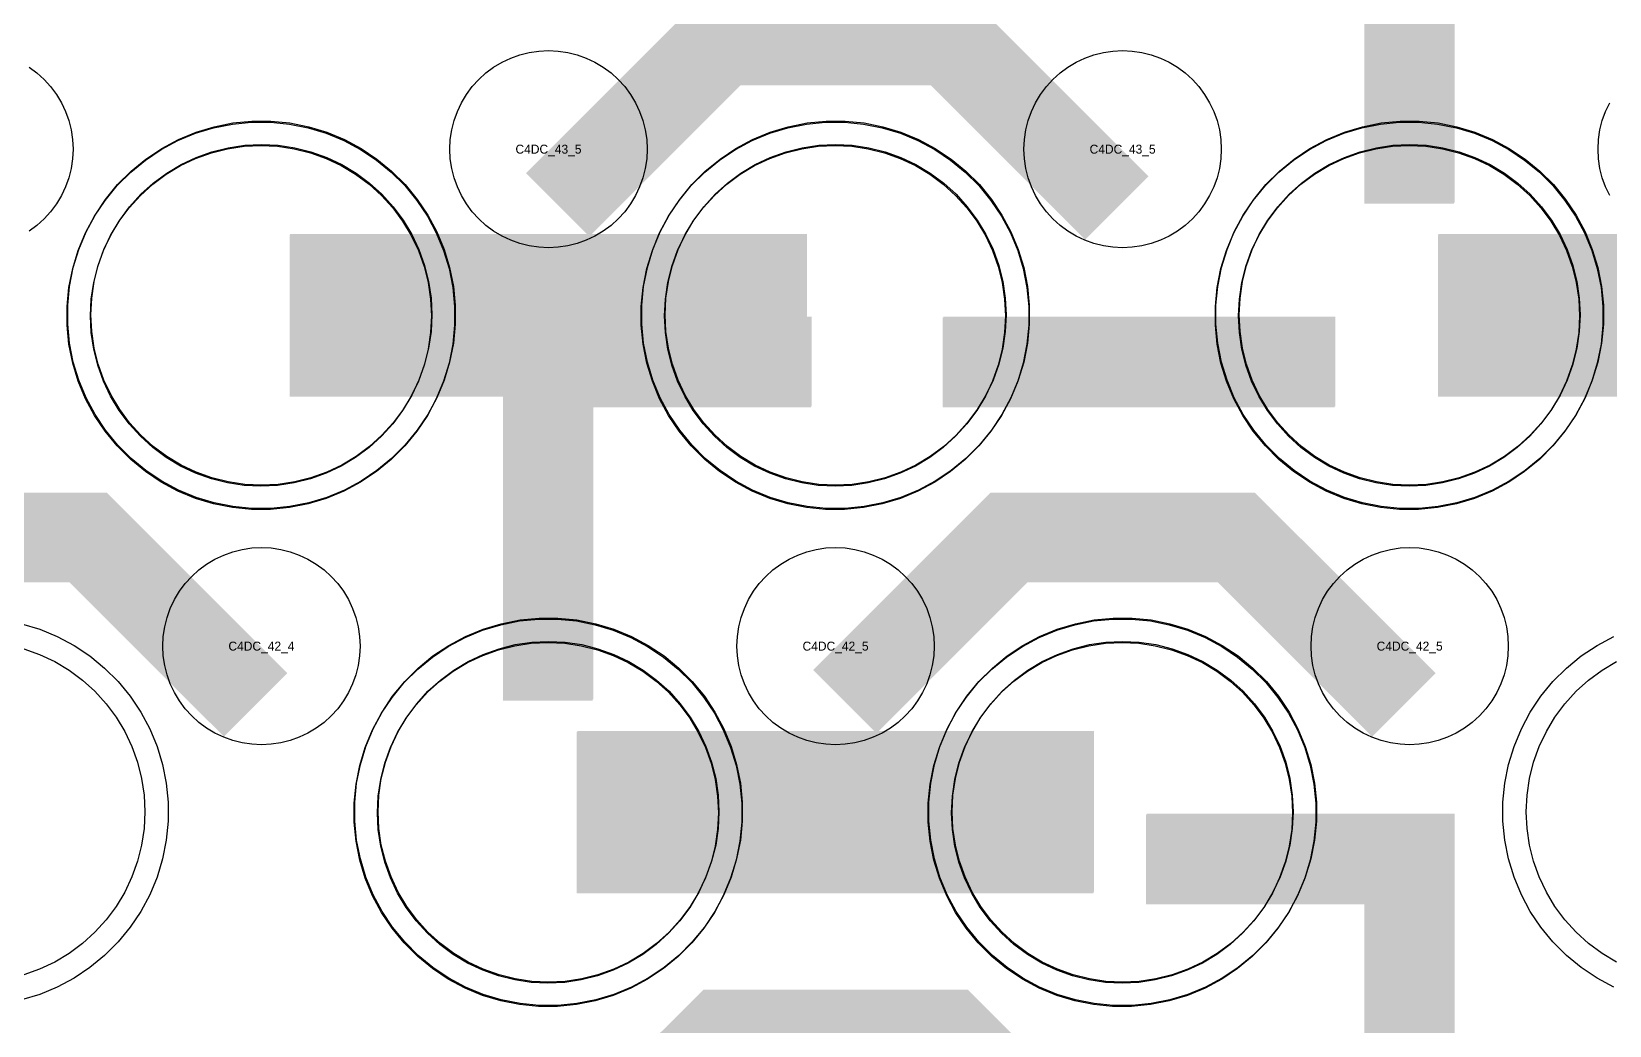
# Model space of a CAD drawing. Extents: x -11880 to 11880, y -14992 to 14992.
# Drawn here: x -10544.1 to -10104.3, y -9079.5 to -8802.3 of the extents above; entities that cross this region are included whole.
import ezdxf
from ezdxf.enums import TextEntityAlignment as Align

# ---------------------------------------------------------------- set-up
doc = ezdxf.new("R2010")
doc.units = 0
doc.header["$MEASUREMENT"] = 0
for name, color, linetype in [('GDS_775_DT_237', 138, 'CONTINUOUS'), ('RDL1_FS', 34, 'CONTINUOUS'), ('RDL_BS', 160, 'CONTINUOUS')]:
    doc.layers.add(name, color=color, linetype=linetype)

msp = doc.modelspace()

# ---------------------------------------------------------------- linework, layer by layer
at = {"layer": 'RDL1_FS', "color": 241, "true_color": 0xf7abae}
for points in [[(-10480.149, -8929.101), (-10484.806, -8928.872), (-10489.417, -8928.188), (-10493.94, -8927.056), (-10498.33, -8925.484), (-10502.544, -8923.492), (-10506.544, -8921.094), (-10510.289, -8918.316), (-10513.743, -8915.186), (-10516.873, -8911.732), (-10519.651, -8907.987), (-10522.049, -8903.987), (-10524.041, -8899.773), (-10525.613, -8895.383), (-10526.745, -8890.86), (-10527.429, -8886.249), (-10527.658, -8881.592), (-10527.429, -8876.935), (-10526.745, -8872.324), (-10525.613, -8867.801), (-10524.041, -8863.411), (-10522.049, -8859.197), (-10519.651, -8855.197), (-10516.873, -8851.452), (-10513.743, -8847.998), (-10510.289, -8844.868), (-10506.544, -8842.09), (-10502.544, -8839.692), (-10498.33, -8837.7), (-10493.94, -8836.128), (-10489.417, -8834.996), (-10484.806, -8834.312), (-10480.149, -8834.083), (-10475.492, -8834.312), (-10470.881, -8834.996), (-10466.358, -8836.128), (-10461.968, -8837.7), (-10457.754, -8839.692), (-10453.754, -8842.09), (-10450.009, -8844.868), (-10446.555, -8847.998), (-10443.425, -8851.452), (-10440.647, -8855.197), (-10438.249, -8859.197), (-10436.257, -8863.411), (-10434.685, -8867.801), (-10433.553, -8872.324), (-10432.869, -8876.935), (-10432.64, -8881.592), (-10432.869, -8886.249), (-10433.553, -8890.86), (-10434.685, -8895.383), (-10436.257, -8899.773), (-10438.249, -8903.987), (-10440.647, -8907.987), (-10443.425, -8911.732), (-10446.555, -8915.186), (-10450.009, -8918.316), (-10453.754, -8921.094), (-10457.754, -8923.492), (-10461.968, -8925.484), (-10466.358, -8927.056), (-10470.881, -8928.188), (-10475.492, -8928.872)], [(-10320.149, -8929.101), (-10324.806, -8928.872), (-10329.417, -8928.188), (-10333.94, -8927.056), (-10338.33, -8925.484), (-10342.544, -8923.492), (-10346.544, -8921.094), (-10350.289, -8918.316), (-10353.743, -8915.186), (-10356.873, -8911.732), (-10359.651, -8907.987), (-10362.049, -8903.987), (-10364.041, -8899.773), (-10365.613, -8895.383), (-10366.745, -8890.86), (-10367.429, -8886.249), (-10367.658, -8881.592), (-10367.429, -8876.935), (-10366.745, -8872.324), (-10365.613, -8867.801), (-10364.041, -8863.411), (-10362.049, -8859.197), (-10359.651, -8855.197), (-10356.873, -8851.452), (-10353.743, -8847.998), (-10350.289, -8844.868), (-10346.544, -8842.09), (-10342.544, -8839.692), (-10338.33, -8837.7), (-10333.94, -8836.128), (-10329.417, -8834.996), (-10324.806, -8834.312), (-10320.149, -8834.083), (-10315.492, -8834.312), (-10310.881, -8834.996), (-10306.358, -8836.128), (-10301.968, -8837.7), (-10297.754, -8839.692), (-10293.754, -8842.09), (-10290.009, -8844.868), (-10286.555, -8847.998), (-10283.425, -8851.452), (-10280.647, -8855.197), (-10278.249, -8859.197), (-10276.257, -8863.411), (-10274.685, -8867.801), (-10273.553, -8872.324), (-10272.869, -8876.935), (-10272.64, -8881.592), (-10272.869, -8886.249), (-10273.553, -8890.86), (-10274.685, -8895.383), (-10276.257, -8899.773), (-10278.249, -8903.987), (-10280.647, -8907.987), (-10283.425, -8911.732), (-10286.555, -8915.186), (-10290.009, -8918.316), (-10293.754, -8921.094), (-10297.754, -8923.492), (-10301.968, -8925.484), (-10306.358, -8927.056), (-10310.881, -8928.188), (-10315.492, -8928.872)], [(-10160.149, -8929.101), (-10164.806, -8928.872), (-10169.417, -8928.188), (-10173.94, -8927.056), (-10178.33, -8925.484), (-10182.544, -8923.492), (-10186.544, -8921.094), (-10190.289, -8918.316), (-10193.743, -8915.186), (-10196.873, -8911.732), (-10199.651, -8907.987), (-10202.049, -8903.987), (-10204.041, -8899.773), (-10205.613, -8895.383), (-10206.745, -8890.86), (-10207.429, -8886.249), (-10207.658, -8881.592), (-10207.429, -8876.935), (-10206.745, -8872.324), (-10205.613, -8867.801), (-10204.041, -8863.411), (-10202.049, -8859.197), (-10199.651, -8855.197), (-10196.873, -8851.452), (-10193.743, -8847.998), (-10190.289, -8844.868), (-10186.544, -8842.09), (-10182.544, -8839.692), (-10178.33, -8837.7), (-10173.94, -8836.128), (-10169.417, -8834.996), (-10164.806, -8834.312), (-10160.149, -8834.083), (-10155.492, -8834.312), (-10150.881, -8834.996), (-10146.358, -8836.128), (-10141.968, -8837.7), (-10137.754, -8839.692), (-10133.754, -8842.09), (-10130.009, -8844.868), (-10126.555, -8847.998), (-10123.425, -8851.452), (-10120.647, -8855.197), (-10118.249, -8859.197), (-10116.257, -8863.411), (-10114.685, -8867.801), (-10113.553, -8872.324), (-10112.869, -8876.935), (-10112.64, -8881.592), (-10112.869, -8886.249), (-10113.553, -8890.86), (-10114.685, -8895.383), (-10116.257, -8899.773), (-10118.249, -8903.987), (-10120.647, -8907.987), (-10123.425, -8911.732), (-10126.555, -8915.186), (-10130.009, -8918.316), (-10133.754, -8921.094), (-10137.754, -8923.492), (-10141.968, -8925.484), (-10146.358, -8927.056), (-10150.881, -8928.188), (-10155.492, -8928.872)], [(-10400.149, -9067.666), (-10404.806, -9067.437), (-10409.417, -9066.753), (-10413.94, -9065.621), (-10418.33, -9064.049), (-10422.544, -9062.057), (-10426.544, -9059.659), (-10430.289, -9056.881), (-10433.743, -9053.751), (-10436.873, -9050.297), (-10439.651, -9046.552), (-10442.049, -9042.552), (-10444.041, -9038.338), (-10445.613, -9033.948), (-10446.745, -9029.425), (-10447.429, -9024.814), (-10447.658, -9020.157), (-10447.429, -9015.5), (-10446.745, -9010.889), (-10445.613, -9006.366), (-10444.041, -9001.976), (-10442.049, -8997.762), (-10439.651, -8993.762), (-10436.873, -8990.017), (-10433.743, -8986.563), (-10430.289, -8983.433), (-10426.544, -8980.655), (-10422.544, -8978.257), (-10418.33, -8976.265), (-10413.94, -8974.693), (-10409.417, -8973.561), (-10404.806, -8972.877), (-10400.149, -8972.648), (-10395.492, -8972.877), (-10390.881, -8973.561), (-10386.358, -8974.693), (-10381.968, -8976.265), (-10377.754, -8978.257), (-10373.754, -8980.655), (-10370.009, -8983.433), (-10366.555, -8986.563), (-10363.425, -8990.017), (-10360.647, -8993.762), (-10358.249, -8997.762), (-10356.257, -9001.976), (-10354.685, -9006.366), (-10353.553, -9010.889), (-10352.869, -9015.5), (-10352.64, -9020.157), (-10352.869, -9024.814), (-10353.553, -9029.425), (-10354.685, -9033.948), (-10356.257, -9038.338), (-10358.249, -9042.552), (-10360.647, -9046.552), (-10363.425, -9050.297), (-10366.555, -9053.751), (-10370.009, -9056.881), (-10373.754, -9059.659), (-10377.754, -9062.057), (-10381.968, -9064.049), (-10386.358, -9065.621), (-10390.881, -9066.753), (-10395.492, -9067.437)], [(-10240.149, -9067.666), (-10244.806, -9067.437), (-10249.417, -9066.753), (-10253.94, -9065.621), (-10258.33, -9064.049), (-10262.544, -9062.057), (-10266.544, -9059.659), (-10270.289, -9056.881), (-10273.743, -9053.751), (-10276.873, -9050.297), (-10279.651, -9046.552), (-10282.049, -9042.552), (-10284.041, -9038.338), (-10285.613, -9033.948), (-10286.745, -9029.425), (-10287.429, -9024.814), (-10287.658, -9020.157), (-10287.429, -9015.5), (-10286.745, -9010.889), (-10285.613, -9006.366), (-10284.041, -9001.976), (-10282.049, -8997.762), (-10279.651, -8993.762), (-10276.873, -8990.017), (-10273.743, -8986.563), (-10270.289, -8983.433), (-10266.544, -8980.655), (-10262.544, -8978.257), (-10258.33, -8976.265), (-10253.94, -8974.693), (-10249.417, -8973.561), (-10244.806, -8972.877), (-10240.149, -8972.648), (-10235.492, -8972.877), (-10230.881, -8973.561), (-10226.358, -8974.693), (-10221.968, -8976.265), (-10217.754, -8978.257), (-10213.754, -8980.655), (-10210.009, -8983.433), (-10206.555, -8986.563), (-10203.425, -8990.017), (-10200.647, -8993.762), (-10198.249, -8997.762), (-10196.257, -9001.976), (-10194.685, -9006.366), (-10193.553, -9010.889), (-10192.869, -9015.5), (-10192.64, -9020.157), (-10192.869, -9024.814), (-10193.553, -9029.425), (-10194.685, -9033.948), (-10196.257, -9038.338), (-10198.249, -9042.552), (-10200.647, -9046.552), (-10203.425, -9050.297), (-10206.555, -9053.751), (-10210.009, -9056.881), (-10213.754, -9059.659), (-10217.754, -9062.057), (-10221.968, -9064.049), (-10226.358, -9065.621), (-10230.881, -9066.753), (-10235.492, -9067.437)]]:
    msp.add_lwpolyline(points, close=True, dxfattribs=at)
at = {"layer": 'RDL1_FS'}
for points in [[(-10480, -8928.819), (-10484.657, -8928.59), (-10489.268, -8927.906), (-10493.791, -8926.774), (-10498.181, -8925.202), (-10502.395, -8923.21), (-10506.395, -8920.812), (-10510.14, -8918.034), (-10513.594, -8914.904), (-10516.724, -8911.45), (-10519.502, -8907.705), (-10521.9, -8903.705), (-10523.892, -8899.491), (-10525.464, -8895.101), (-10526.596, -8890.578), (-10527.28, -8885.967), (-10527.509, -8881.31), (-10527.28, -8876.653), (-10526.596, -8872.042), (-10525.464, -8867.519), (-10523.892, -8863.129), (-10521.9, -8858.915), (-10519.502, -8854.915), (-10516.724, -8851.17), (-10513.594, -8847.716), (-10510.14, -8844.586), (-10506.395, -8841.808), (-10502.395, -8839.41), (-10498.181, -8837.418), (-10493.791, -8835.846), (-10489.268, -8834.714), (-10484.657, -8834.03), (-10480, -8833.801), (-10475.343, -8834.03), (-10470.732, -8834.714), (-10466.209, -8835.846), (-10461.819, -8837.418), (-10457.605, -8839.41), (-10453.605, -8841.808), (-10449.86, -8844.586), (-10446.406, -8847.716), (-10443.276, -8851.17), (-10440.498, -8854.915), (-10438.1, -8858.915), (-10436.108, -8863.129), (-10434.536, -8867.519), (-10433.404, -8872.042), (-10432.72, -8876.653), (-10432.491, -8881.31), (-10432.72, -8885.967), (-10433.404, -8890.578), (-10434.536, -8895.101), (-10436.108, -8899.491), (-10438.1, -8903.705), (-10440.498, -8907.705), (-10443.276, -8911.45), (-10446.406, -8914.904), (-10449.86, -8918.034), (-10453.605, -8920.812), (-10457.605, -8923.21), (-10461.819, -8925.202), (-10466.209, -8926.774), (-10470.732, -8927.906), (-10475.343, -8928.59)], [(-10320, -8928.819), (-10324.657, -8928.59), (-10329.268, -8927.906), (-10333.791, -8926.774), (-10338.181, -8925.202), (-10342.395, -8923.21), (-10346.395, -8920.812), (-10350.14, -8918.034), (-10353.594, -8914.904), (-10356.724, -8911.45), (-10359.502, -8907.705), (-10361.9, -8903.705), (-10363.892, -8899.491), (-10365.464, -8895.101), (-10366.596, -8890.578), (-10367.28, -8885.967), (-10367.509, -8881.31), (-10367.28, -8876.653), (-10366.596, -8872.042), (-10365.464, -8867.519), (-10363.892, -8863.129), (-10361.9, -8858.915), (-10359.502, -8854.915), (-10356.724, -8851.17), (-10353.594, -8847.716), (-10350.14, -8844.586), (-10346.395, -8841.808), (-10342.395, -8839.41), (-10338.181, -8837.418), (-10333.791, -8835.846), (-10329.268, -8834.714), (-10324.657, -8834.03), (-10320, -8833.801), (-10315.343, -8834.03), (-10310.732, -8834.714), (-10306.209, -8835.846), (-10301.819, -8837.418), (-10297.605, -8839.41), (-10293.605, -8841.808), (-10289.86, -8844.586), (-10286.406, -8847.716), (-10283.276, -8851.17), (-10280.498, -8854.915), (-10278.1, -8858.915), (-10276.108, -8863.129), (-10274.536, -8867.519), (-10273.404, -8872.042), (-10272.72, -8876.653), (-10272.491, -8881.31), (-10272.72, -8885.967), (-10273.404, -8890.578), (-10274.536, -8895.101), (-10276.108, -8899.491), (-10278.1, -8903.705), (-10280.498, -8907.705), (-10283.276, -8911.45), (-10286.406, -8914.904), (-10289.86, -8918.034), (-10293.605, -8920.812), (-10297.605, -8923.21), (-10301.819, -8925.202), (-10306.209, -8926.774), (-10310.732, -8927.906), (-10315.343, -8928.59)], [(-10160, -8928.819), (-10164.657, -8928.59), (-10169.268, -8927.906), (-10173.791, -8926.774), (-10178.181, -8925.202), (-10182.395, -8923.21), (-10186.395, -8920.812), (-10190.14, -8918.034), (-10193.594, -8914.904), (-10196.724, -8911.45), (-10199.502, -8907.705), (-10201.9, -8903.705), (-10203.892, -8899.491), (-10205.464, -8895.101), (-10206.596, -8890.578), (-10207.28, -8885.967), (-10207.509, -8881.31), (-10207.28, -8876.653), (-10206.596, -8872.042), (-10205.464, -8867.519), (-10203.892, -8863.129), (-10201.9, -8858.915), (-10199.502, -8854.915), (-10196.724, -8851.17), (-10193.594, -8847.716), (-10190.14, -8844.586), (-10186.395, -8841.808), (-10182.395, -8839.41), (-10178.181, -8837.418), (-10173.791, -8835.846), (-10169.268, -8834.714), (-10164.657, -8834.03), (-10160, -8833.801), (-10155.343, -8834.03), (-10150.732, -8834.714), (-10146.209, -8835.846), (-10141.819, -8837.418), (-10137.605, -8839.41), (-10133.605, -8841.808), (-10129.86, -8844.586), (-10126.406, -8847.716), (-10123.276, -8851.17), (-10120.498, -8854.915), (-10118.1, -8858.915), (-10116.108, -8863.129), (-10114.536, -8867.519), (-10113.404, -8872.042), (-10112.72, -8876.653), (-10112.491, -8881.31), (-10112.72, -8885.967), (-10113.404, -8890.578), (-10114.536, -8895.101), (-10116.108, -8899.491), (-10118.1, -8903.705), (-10120.498, -8907.705), (-10123.276, -8911.45), (-10126.406, -8914.904), (-10129.86, -8918.034), (-10133.605, -8920.812), (-10137.605, -8923.21), (-10141.819, -8925.202), (-10146.209, -8926.774), (-10150.732, -8927.906), (-10155.343, -8928.59)], [(-10400, -9067.384), (-10404.657, -9067.155), (-10409.268, -9066.471), (-10413.791, -9065.339), (-10418.181, -9063.767), (-10422.395, -9061.775), (-10426.395, -9059.377), (-10430.14, -9056.599), (-10433.594, -9053.469), (-10436.724, -9050.015), (-10439.502, -9046.27), (-10441.9, -9042.27), (-10443.892, -9038.056), (-10445.464, -9033.666), (-10446.596, -9029.143), (-10447.28, -9024.532), (-10447.509, -9019.875), (-10447.28, -9015.218), (-10446.596, -9010.607), (-10445.464, -9006.084), (-10443.892, -9001.694), (-10441.9, -8997.48), (-10439.502, -8993.48), (-10436.724, -8989.735), (-10433.594, -8986.281), (-10430.14, -8983.151), (-10426.395, -8980.373), (-10422.395, -8977.975), (-10418.181, -8975.983), (-10413.791, -8974.411), (-10409.268, -8973.279), (-10404.657, -8972.595), (-10400, -8972.366), (-10395.343, -8972.595), (-10390.732, -8973.279), (-10386.209, -8974.411), (-10381.819, -8975.983), (-10377.605, -8977.975), (-10373.605, -8980.373), (-10369.86, -8983.151), (-10366.406, -8986.281), (-10363.276, -8989.735), (-10360.498, -8993.48), (-10358.1, -8997.48), (-10356.108, -9001.694), (-10354.536, -9006.084), (-10353.404, -9010.607), (-10352.72, -9015.218), (-10352.491, -9019.875), (-10352.72, -9024.532), (-10353.404, -9029.143), (-10354.536, -9033.666), (-10356.108, -9038.056), (-10358.1, -9042.27), (-10360.498, -9046.27), (-10363.276, -9050.015), (-10366.406, -9053.469), (-10369.86, -9056.599), (-10373.605, -9059.377), (-10377.605, -9061.775), (-10381.819, -9063.767), (-10386.209, -9065.339), (-10390.732, -9066.471), (-10395.343, -9067.155)], [(-10240, -9067.384), (-10244.657, -9067.155), (-10249.268, -9066.471), (-10253.791, -9065.339), (-10258.181, -9063.767), (-10262.395, -9061.775), (-10266.395, -9059.377), (-10270.14, -9056.599), (-10273.594, -9053.469), (-10276.724, -9050.015), (-10279.502, -9046.27), (-10281.9, -9042.27), (-10283.892, -9038.056), (-10285.464, -9033.666), (-10286.596, -9029.143), (-10287.28, -9024.532), (-10287.509, -9019.875), (-10287.28, -9015.218), (-10286.596, -9010.607), (-10285.464, -9006.084), (-10283.892, -9001.694), (-10281.9, -8997.48), (-10279.502, -8993.48), (-10276.724, -8989.735), (-10273.594, -8986.281), (-10270.14, -8983.151), (-10266.395, -8980.373), (-10262.395, -8977.975), (-10258.181, -8975.983), (-10253.791, -8974.411), (-10249.268, -8973.279), (-10244.657, -8972.595), (-10240, -8972.366), (-10235.343, -8972.595), (-10230.732, -8973.279), (-10226.209, -8974.411), (-10221.819, -8975.983), (-10217.605, -8977.975), (-10213.605, -8980.373), (-10209.86, -8983.151), (-10206.406, -8986.281), (-10203.276, -8989.735), (-10200.498, -8993.48), (-10198.1, -8997.48), (-10196.108, -9001.694), (-10194.536, -9006.084), (-10193.404, -9010.607), (-10192.72, -9015.218), (-10192.491, -9019.875), (-10192.72, -9024.532), (-10193.404, -9029.143), (-10194.536, -9033.666), (-10196.108, -9038.056), (-10198.1, -9042.27), (-10200.498, -9046.27), (-10203.276, -9050.015), (-10206.406, -9053.469), (-10209.86, -9056.599), (-10213.605, -9059.377), (-10217.605, -9061.775), (-10221.819, -9063.767), (-10226.209, -9065.339), (-10230.732, -9066.471), (-10235.343, -9067.155)]]:
    msp.add_lwpolyline(points, close=True, dxfattribs=at)
at = {"layer": 'RDL1_FS', "color": 241, "true_color": 0xf7abae}
for points in [[(-10472.147, -8881.592, 45, 45, 0), (-10400.147, -8881.592, 45, 45, 0)], [(-10400.147, -8881.592, 45, 45, 0), (-10328.147, -8881.592, 45, 45, 0)], [(-10152.147, -8881.592, 45, 45, 0), (-10080.147, -8881.592, 45, 45, 0)], [(-10392.147, -9020.157, 45, 45, 0), (-10320.147, -9020.157, 45, 45, 0)], [(-10320.147, -9020.157, 45, 45, 0), (-10248.147, -9020.157, 45, 45, 0)]]:
    msp.add_lwpolyline(points, format="xyseb", dxfattribs=at)
at = {"layer": 'RDL1_FS'}
for points in [[(-10471.998, -8881.31, 45, 45, 0), (-10399.998, -8881.31, 45, 45, 0)], [(-10399.998, -8881.31, 45, 45, 0), (-10327.998, -8881.31, 45, 45, 0)], [(-10151.998, -8881.31, 45, 45, 0), (-10079.998, -8881.31, 45, 45, 0)], [(-10391.998, -9019.875, 45, 45, 0), (-10319.998, -9019.875, 45, 45, 0)], [(-10319.998, -9019.875, 45, 45, 0), (-10247.998, -9019.875, 45, 45, 0)]]:
    msp.add_lwpolyline(points, format="xyseb", dxfattribs=at)
for points in [[(-10546.209, -8974.411), (-10541.819, -8975.983), (-10537.605, -8977.975), (-10533.605, -8980.373), (-10529.86, -8983.151), (-10526.406, -8986.281), (-10523.276, -8989.735), (-10520.498, -8993.48), (-10518.1, -8997.48), (-10516.108, -9001.694), (-10514.536, -9006.084), (-10513.404, -9010.607), (-10512.72, -9015.218), (-10512.491, -9019.875), (-10512.72, -9024.532), (-10513.404, -9029.143), (-10514.536, -9033.666), (-10516.108, -9038.056), (-10518.1, -9042.27), (-10520.498, -9046.27), (-10523.276, -9050.015), (-10526.406, -9053.469), (-10529.86, -9056.599), (-10533.605, -9059.377), (-10537.605, -9061.775), (-10541.819, -9063.767), (-10546.209, -9065.339)], [(-10102.395, -9061.775), (-10106.395, -9059.377), (-10110.14, -9056.599), (-10113.594, -9053.469), (-10116.724, -9050.015), (-10119.502, -9046.27), (-10121.9, -9042.27), (-10123.892, -9038.056), (-10125.464, -9033.666), (-10126.596, -9029.143), (-10127.28, -9024.532), (-10127.509, -9019.875), (-10127.28, -9015.218), (-10126.596, -9010.607), (-10125.464, -9006.084), (-10123.892, -9001.694), (-10121.9, -8997.48), (-10119.502, -8993.48), (-10116.724, -8989.735), (-10113.594, -8986.281), (-10110.14, -8983.151), (-10106.395, -8980.373), (-10102.395, -8977.975)]]:
    msp.add_lwpolyline(points, dxfattribs=at)
at = {"layer": 'RDL_BS', "color": 241, "true_color": 0xf7abae}
for points in [[(-10160.149, -8850.287, 25, 25, 0), (-10160.149, -8743.51, 25, 25, 0)], [(-10160.149, -8850.287, 25, 25, 0), (-10160.149, -8743.51, 25, 25, 0)], [(-10400.149, -8988.852, 25, 25, 0), (-10400.149, -8882.075, 25, 25, 0)], [(-10400.149, -8988.852, 25, 25, 0), (-10400.149, -8882.075, 25, 25, 0)], [(-10412.649, -8894.575, 25, 25, 0), (-10347.982, -8894.575, 25, 25, 0)], [(-10412.649, -8894.575, 25, 25, 0), (-10326.816, -8894.575, 25, 25, 0)], [(-10290.133, -8894.605, 25, 25, 0), (-10180.868, -8894.605, 25, 25, 0)], [(-10160.149, -9127.417, 25, 25, 0), (-10160.149, -9020.64, 25, 25, 0)], [(-10160.149, -9127.417, 25, 25, 0), (-10160.149, -9020.64, 25, 25, 0)], [(-10147.649, -9033.14, 25, 25, 0), (-10233.482, -9033.14, 25, 25, 0)], [(-10147.649, -9033.14, 25, 25, 0), (-10212.316, -9033.14, 25, 25, 0)]]:
    msp.add_lwpolyline(points, format="xyseb", dxfattribs=at)
at = {"layer": 'RDL_BS'}
for points in [[(-10160, -8850.005, 25, 25, 0), (-10160, -8743.228, 25, 25, 0)], [(-10160, -8850.005, 25, 25, 0), (-10160, -8743.228, 25, 25, 0)], [(-10397.438, -8850.624, 25, 25, 0), (-10351.623, -8804.809, 25, 25, 0), (-10318.07, -8804.809, 25, 25, 0)], [(-10241.599, -8851.523, 25, 25, 0), (-10288.313, -8804.809, 25, 25, 0), (-10318.071, -8804.809, 25, 25, 0)], [(-10400, -8988.57, 25, 25, 0), (-10400, -8881.793, 25, 25, 0)], [(-10400, -8988.57, 25, 25, 0), (-10400, -8881.793, 25, 25, 0)], [(-10412.5, -8894.293, 25, 25, 0), (-10347.833, -8894.293, 25, 25, 0)], [(-10412.5, -8894.293, 25, 25, 0), (-10326.667, -8894.293, 25, 25, 0)], [(-10289.984, -8894.323, 25, 25, 0), (-10180.719, -8894.323, 25, 25, 0)], [(-10481.599, -8990.088, 25, 25, 0), (-10528.313, -8943.374, 25, 25, 0), (-10558.071, -8943.374, 25, 25, 0)], [(-10317.438, -8989.189, 25, 25, 0), (-10271.623, -8943.374, 25, 25, 0), (-10238.07, -8943.374, 25, 25, 0)], [(-10161.599, -8990.088, 25, 25, 0), (-10208.313, -8943.374, 25, 25, 0), (-10238.071, -8943.374, 25, 25, 0)], [(-10160, -9127.135, 25, 25, 0), (-10160, -9020.358, 25, 25, 0)], [(-10160, -9127.135, 25, 25, 0), (-10160, -9020.358, 25, 25, 0)], [(-10147.5, -9032.858, 25, 25, 0), (-10233.333, -9032.858, 25, 25, 0)], [(-10147.5, -9032.858, 25, 25, 0), (-10212.167, -9032.858, 25, 25, 0)], [(-10397.438, -9127.749, 25, 25, 0), (-10351.623, -9081.934, 25, 25, 0), (-10318.07, -9081.934, 25, 25, 0)], [(-10241.599, -9128.648, 25, 25, 0), (-10288.313, -9081.934, 25, 25, 0), (-10318.071, -9081.934, 25, 25, 0)]]:
    msp.add_lwpolyline(points, format="xyseb", dxfattribs=at)
for points in [[(-10400, -8862.616), (-10402.693, -8862.484), (-10405.365, -8862.088), (-10407.984, -8861.431), (-10410.519, -8860.524), (-10412.956, -8859.372), (-10415.28, -8857.979), (-10417.443, -8856.376), (-10419.442, -8854.564), (-10421.254, -8852.565), (-10422.857, -8850.402), (-10424.25, -8848.078), (-10425.402, -8845.641), (-10426.309, -8843.106), (-10426.966, -8840.487), (-10427.362, -8837.815), (-10427.494, -8835.122), (-10427.362, -8832.429), (-10426.966, -8829.757), (-10426.309, -8827.138), (-10425.402, -8824.603), (-10424.25, -8822.166), (-10422.857, -8819.842), (-10421.254, -8817.679), (-10419.442, -8815.68), (-10417.443, -8813.868), (-10415.28, -8812.265), (-10412.956, -8810.872), (-10410.519, -8809.72), (-10407.984, -8808.813), (-10405.365, -8808.156), (-10402.693, -8807.76), (-10400, -8807.628), (-10397.307, -8807.76), (-10394.635, -8808.156), (-10392.016, -8808.813), (-10389.481, -8809.72), (-10387.044, -8810.872), (-10384.72, -8812.265), (-10382.557, -8813.868), (-10380.558, -8815.68), (-10378.746, -8817.679), (-10377.143, -8819.842), (-10375.75, -8822.166), (-10374.598, -8824.603), (-10373.691, -8827.138), (-10373.034, -8829.757), (-10372.638, -8832.429), (-10372.506, -8835.122), (-10372.638, -8837.815), (-10373.034, -8840.487), (-10373.691, -8843.106), (-10374.598, -8845.641), (-10375.75, -8848.078), (-10377.143, -8850.402), (-10378.746, -8852.565), (-10380.558, -8854.564), (-10382.557, -8856.376), (-10384.72, -8857.979), (-10387.044, -8859.372), (-10389.481, -8860.524), (-10392.016, -8861.431), (-10394.635, -8862.088), (-10397.307, -8862.484)], [(-10240, -8862.616), (-10242.693, -8862.484), (-10245.365, -8862.088), (-10247.984, -8861.431), (-10250.519, -8860.524), (-10252.956, -8859.372), (-10255.28, -8857.979), (-10257.443, -8856.376), (-10259.442, -8854.564), (-10261.254, -8852.565), (-10262.857, -8850.402), (-10264.25, -8848.078), (-10265.402, -8845.641), (-10266.309, -8843.106), (-10266.966, -8840.487), (-10267.362, -8837.815), (-10267.494, -8835.122), (-10267.362, -8832.429), (-10266.966, -8829.757), (-10266.309, -8827.138), (-10265.402, -8824.603), (-10264.25, -8822.166), (-10262.857, -8819.842), (-10261.254, -8817.679), (-10259.442, -8815.68), (-10257.443, -8813.868), (-10255.28, -8812.265), (-10252.956, -8810.872), (-10250.519, -8809.72), (-10247.984, -8808.813), (-10245.365, -8808.156), (-10242.693, -8807.76), (-10240, -8807.628), (-10237.307, -8807.76), (-10234.635, -8808.156), (-10232.016, -8808.813), (-10229.481, -8809.72), (-10227.044, -8810.872), (-10224.72, -8812.265), (-10222.557, -8813.868), (-10220.558, -8815.68), (-10218.746, -8817.679), (-10217.143, -8819.842), (-10215.75, -8822.166), (-10214.598, -8824.603), (-10213.691, -8827.138), (-10213.034, -8829.757), (-10212.638, -8832.429), (-10212.506, -8835.122), (-10212.638, -8837.815), (-10213.034, -8840.487), (-10213.691, -8843.106), (-10214.598, -8845.641), (-10215.75, -8848.078), (-10217.143, -8850.402), (-10218.746, -8852.565), (-10220.558, -8854.564), (-10222.557, -8856.376), (-10224.72, -8857.979), (-10227.044, -8859.372), (-10229.481, -8860.524), (-10232.016, -8861.431), (-10234.635, -8862.088), (-10237.307, -8862.484)], [(-10482.644, -8935.31), (-10487.938, -8934.793), (-10493.165, -8933.747), (-10498.205, -8932.216), (-10503.115, -8930.185), (-10507.777, -8927.693), (-10512.191, -8924.746), (-10516.292, -8921.384), (-10520.074, -8917.602), (-10523.436, -8913.501), (-10526.383, -8909.087), (-10528.875, -8904.425), (-10530.906, -8899.515), (-10532.437, -8894.475), (-10533.483, -8889.248), (-10534, -8883.954), (-10534, -8878.666), (-10533.483, -8873.372), (-10532.437, -8868.145), (-10530.906, -8863.105), (-10528.875, -8858.195), (-10526.383, -8853.533), (-10523.436, -8849.119), (-10520.074, -8845.018), (-10516.292, -8841.236), (-10512.191, -8837.874), (-10507.777, -8834.927), (-10503.115, -8832.435), (-10498.205, -8830.404), (-10493.165, -8828.873), (-10487.938, -8827.827), (-10482.644, -8827.31), (-10477.356, -8827.31), (-10472.062, -8827.827), (-10466.835, -8828.873), (-10461.795, -8830.404), (-10456.885, -8832.435), (-10452.223, -8834.927), (-10447.809, -8837.874), (-10443.708, -8841.236), (-10439.926, -8845.018), (-10436.564, -8849.119), (-10433.617, -8853.533), (-10431.125, -8858.195), (-10429.094, -8863.105), (-10427.563, -8868.145), (-10426.517, -8873.372), (-10426, -8878.666), (-10426, -8883.954), (-10426.517, -8889.248), (-10427.563, -8894.475), (-10429.094, -8899.515), (-10431.125, -8904.425), (-10433.617, -8909.087), (-10436.564, -8913.501), (-10439.926, -8917.602), (-10443.708, -8921.384), (-10447.809, -8924.746), (-10452.223, -8927.693), (-10456.885, -8930.185), (-10461.795, -8932.216), (-10466.835, -8933.747), (-10472.062, -8934.793), (-10477.356, -8935.31)], [(-10322.644, -8935.31), (-10327.938, -8934.793), (-10333.165, -8933.747), (-10338.205, -8932.216), (-10343.115, -8930.185), (-10347.777, -8927.693), (-10352.191, -8924.746), (-10356.292, -8921.384), (-10360.074, -8917.602), (-10363.436, -8913.501), (-10366.383, -8909.087), (-10368.875, -8904.425), (-10370.906, -8899.515), (-10372.437, -8894.475), (-10373.483, -8889.248), (-10374, -8883.954), (-10374, -8878.666), (-10373.483, -8873.372), (-10372.437, -8868.145), (-10370.906, -8863.105), (-10368.875, -8858.195), (-10366.383, -8853.533), (-10363.436, -8849.119), (-10360.074, -8845.018), (-10356.292, -8841.236), (-10352.191, -8837.874), (-10347.777, -8834.927), (-10343.115, -8832.435), (-10338.205, -8830.404), (-10333.165, -8828.873), (-10327.938, -8827.827), (-10322.644, -8827.31), (-10317.356, -8827.31), (-10312.062, -8827.827), (-10306.835, -8828.873), (-10301.795, -8830.404), (-10296.885, -8832.435), (-10292.223, -8834.927), (-10287.809, -8837.874), (-10283.708, -8841.236), (-10279.926, -8845.018), (-10276.564, -8849.119), (-10273.617, -8853.533), (-10271.125, -8858.195), (-10269.094, -8863.105), (-10267.563, -8868.145), (-10266.517, -8873.372), (-10266, -8878.666), (-10266, -8883.954), (-10266.517, -8889.248), (-10267.563, -8894.475), (-10269.094, -8899.515), (-10271.125, -8904.425), (-10273.617, -8909.087), (-10276.564, -8913.501), (-10279.926, -8917.602), (-10283.708, -8921.384), (-10287.809, -8924.746), (-10292.223, -8927.693), (-10296.885, -8930.185), (-10301.795, -8932.216), (-10306.835, -8933.747), (-10312.062, -8934.793), (-10317.356, -8935.31)], [(-10162.644, -8935.31), (-10167.938, -8934.793), (-10173.165, -8933.747), (-10178.205, -8932.216), (-10183.115, -8930.185), (-10187.777, -8927.693), (-10192.191, -8924.746), (-10196.292, -8921.384), (-10200.074, -8917.602), (-10203.436, -8913.501), (-10206.383, -8909.087), (-10208.875, -8904.425), (-10210.906, -8899.515), (-10212.437, -8894.475), (-10213.483, -8889.248), (-10214, -8883.954), (-10214, -8878.666), (-10213.483, -8873.372), (-10212.437, -8868.145), (-10210.906, -8863.105), (-10208.875, -8858.195), (-10206.383, -8853.533), (-10203.436, -8849.119), (-10200.074, -8845.018), (-10196.292, -8841.236), (-10192.191, -8837.874), (-10187.777, -8834.927), (-10183.115, -8832.435), (-10178.205, -8830.404), (-10173.165, -8828.873), (-10167.938, -8827.827), (-10162.644, -8827.31), (-10157.356, -8827.31), (-10152.062, -8827.827), (-10146.835, -8828.873), (-10141.795, -8830.404), (-10136.885, -8832.435), (-10132.223, -8834.927), (-10127.809, -8837.874), (-10123.708, -8841.236), (-10119.926, -8845.018), (-10116.564, -8849.119), (-10113.617, -8853.533), (-10111.125, -8858.195), (-10109.094, -8863.105), (-10107.563, -8868.145), (-10106.517, -8873.372), (-10106, -8878.666), (-10106, -8883.954), (-10106.517, -8889.248), (-10107.563, -8894.475), (-10109.094, -8899.515), (-10111.125, -8904.425), (-10113.617, -8909.087), (-10116.564, -8913.501), (-10119.926, -8917.602), (-10123.708, -8921.384), (-10127.809, -8924.746), (-10132.223, -8927.693), (-10136.885, -8930.185), (-10141.795, -8932.216), (-10146.835, -8933.747), (-10152.062, -8934.793), (-10157.356, -8935.31)], [(-10480, -9001.181), (-10482.693, -9001.049), (-10485.365, -9000.653), (-10487.984, -8999.996), (-10490.519, -8999.089), (-10492.956, -8997.937), (-10495.28, -8996.544), (-10497.443, -8994.941), (-10499.442, -8993.129), (-10501.254, -8991.13), (-10502.857, -8988.967), (-10504.25, -8986.643), (-10505.402, -8984.206), (-10506.309, -8981.671), (-10506.966, -8979.052), (-10507.362, -8976.38), (-10507.494, -8973.687), (-10507.362, -8970.994), (-10506.966, -8968.322), (-10506.309, -8965.703), (-10505.402, -8963.168), (-10504.25, -8960.731), (-10502.857, -8958.407), (-10501.254, -8956.244), (-10499.442, -8954.245), (-10497.443, -8952.433), (-10495.28, -8950.83), (-10492.956, -8949.437), (-10490.519, -8948.285), (-10487.984, -8947.378), (-10485.365, -8946.721), (-10482.693, -8946.325), (-10480, -8946.193), (-10477.307, -8946.325), (-10474.635, -8946.721), (-10472.016, -8947.378), (-10469.481, -8948.285), (-10467.044, -8949.437), (-10464.72, -8950.83), (-10462.557, -8952.433), (-10460.558, -8954.245), (-10458.746, -8956.244), (-10457.143, -8958.407), (-10455.75, -8960.731), (-10454.598, -8963.168), (-10453.691, -8965.703), (-10453.034, -8968.322), (-10452.638, -8970.994), (-10452.506, -8973.687), (-10452.638, -8976.38), (-10453.034, -8979.052), (-10453.691, -8981.671), (-10454.598, -8984.206), (-10455.75, -8986.643), (-10457.143, -8988.967), (-10458.746, -8991.13), (-10460.558, -8993.129), (-10462.557, -8994.941), (-10464.72, -8996.544), (-10467.044, -8997.937), (-10469.481, -8999.089), (-10472.016, -8999.996), (-10474.635, -9000.653), (-10477.307, -9001.049)], [(-10320, -9001.181), (-10322.693, -9001.049), (-10325.365, -9000.653), (-10327.984, -8999.996), (-10330.519, -8999.089), (-10332.956, -8997.937), (-10335.28, -8996.544), (-10337.443, -8994.941), (-10339.442, -8993.129), (-10341.254, -8991.13), (-10342.857, -8988.967), (-10344.25, -8986.643), (-10345.402, -8984.206), (-10346.309, -8981.671), (-10346.966, -8979.052), (-10347.362, -8976.38), (-10347.494, -8973.687), (-10347.362, -8970.994), (-10346.966, -8968.322), (-10346.309, -8965.703), (-10345.402, -8963.168), (-10344.25, -8960.731), (-10342.857, -8958.407), (-10341.254, -8956.244), (-10339.442, -8954.245), (-10337.443, -8952.433), (-10335.28, -8950.83), (-10332.956, -8949.437), (-10330.519, -8948.285), (-10327.984, -8947.378), (-10325.365, -8946.721), (-10322.693, -8946.325), (-10320, -8946.193), (-10317.307, -8946.325), (-10314.635, -8946.721), (-10312.016, -8947.378), (-10309.481, -8948.285), (-10307.044, -8949.437), (-10304.72, -8950.83), (-10302.557, -8952.433), (-10300.558, -8954.245), (-10298.746, -8956.244), (-10297.143, -8958.407), (-10295.75, -8960.731), (-10294.598, -8963.168), (-10293.691, -8965.703), (-10293.034, -8968.322), (-10292.638, -8970.994), (-10292.506, -8973.687), (-10292.638, -8976.38), (-10293.034, -8979.052), (-10293.691, -8981.671), (-10294.598, -8984.206), (-10295.75, -8986.643), (-10297.143, -8988.967), (-10298.746, -8991.13), (-10300.558, -8993.129), (-10302.557, -8994.941), (-10304.72, -8996.544), (-10307.044, -8997.937), (-10309.481, -8999.089), (-10312.016, -8999.996), (-10314.635, -9000.653), (-10317.307, -9001.049)], [(-10160, -9001.181), (-10162.693, -9001.049), (-10165.365, -9000.653), (-10167.984, -8999.996), (-10170.519, -8999.089), (-10172.956, -8997.937), (-10175.28, -8996.544), (-10177.443, -8994.941), (-10179.442, -8993.129), (-10181.254, -8991.13), (-10182.857, -8988.967), (-10184.25, -8986.643), (-10185.402, -8984.206), (-10186.309, -8981.671), (-10186.966, -8979.052), (-10187.362, -8976.38), (-10187.494, -8973.687), (-10187.362, -8970.994), (-10186.966, -8968.322), (-10186.309, -8965.703), (-10185.402, -8963.168), (-10184.25, -8960.731), (-10182.857, -8958.407), (-10181.254, -8956.244), (-10179.442, -8954.245), (-10177.443, -8952.433), (-10175.28, -8950.83), (-10172.956, -8949.437), (-10170.519, -8948.285), (-10167.984, -8947.378), (-10165.365, -8946.721), (-10162.693, -8946.325), (-10160, -8946.193), (-10157.307, -8946.325), (-10154.635, -8946.721), (-10152.016, -8947.378), (-10149.481, -8948.285), (-10147.044, -8949.437), (-10144.72, -8950.83), (-10142.557, -8952.433), (-10140.558, -8954.245), (-10138.746, -8956.244), (-10137.143, -8958.407), (-10135.75, -8960.731), (-10134.598, -8963.168), (-10133.691, -8965.703), (-10133.034, -8968.322), (-10132.638, -8970.994), (-10132.506, -8973.687), (-10132.638, -8976.38), (-10133.034, -8979.052), (-10133.691, -8981.671), (-10134.598, -8984.206), (-10135.75, -8986.643), (-10137.143, -8988.967), (-10138.746, -8991.13), (-10140.558, -8993.129), (-10142.557, -8994.941), (-10144.72, -8996.544), (-10147.044, -8997.937), (-10149.481, -8999.089), (-10152.016, -8999.996), (-10154.635, -9000.653), (-10157.307, -9001.049)], [(-10402.644, -9073.875), (-10407.938, -9073.358), (-10413.165, -9072.312), (-10418.205, -9070.781), (-10423.115, -9068.75), (-10427.777, -9066.258), (-10432.191, -9063.311), (-10436.292, -9059.949), (-10440.074, -9056.167), (-10443.436, -9052.066), (-10446.383, -9047.652), (-10448.875, -9042.99), (-10450.906, -9038.08), (-10452.437, -9033.04), (-10453.483, -9027.813), (-10454, -9022.519), (-10454, -9017.231), (-10453.483, -9011.937), (-10452.437, -9006.71), (-10450.906, -9001.67), (-10448.875, -8996.76), (-10446.383, -8992.098), (-10443.436, -8987.684), (-10440.074, -8983.583), (-10436.292, -8979.801), (-10432.191, -8976.439), (-10427.777, -8973.492), (-10423.115, -8971), (-10418.205, -8968.969), (-10413.165, -8967.438), (-10407.938, -8966.392), (-10402.644, -8965.875), (-10397.356, -8965.875), (-10392.062, -8966.392), (-10386.835, -8967.438), (-10381.795, -8968.969), (-10376.885, -8971), (-10372.223, -8973.492), (-10367.809, -8976.439), (-10363.708, -8979.801), (-10359.926, -8983.583), (-10356.564, -8987.684), (-10353.617, -8992.098), (-10351.125, -8996.76), (-10349.094, -9001.67), (-10347.563, -9006.71), (-10346.517, -9011.937), (-10346, -9017.231), (-10346, -9022.519), (-10346.517, -9027.813), (-10347.563, -9033.04), (-10349.094, -9038.08), (-10351.125, -9042.99), (-10353.617, -9047.652), (-10356.564, -9052.066), (-10359.926, -9056.167), (-10363.708, -9059.949), (-10367.809, -9063.311), (-10372.223, -9066.258), (-10376.885, -9068.75), (-10381.795, -9070.781), (-10386.835, -9072.312), (-10392.062, -9073.358), (-10397.356, -9073.875)], [(-10242.644, -9073.875), (-10247.938, -9073.358), (-10253.165, -9072.312), (-10258.205, -9070.781), (-10263.115, -9068.75), (-10267.777, -9066.258), (-10272.191, -9063.311), (-10276.292, -9059.949), (-10280.074, -9056.167), (-10283.436, -9052.066), (-10286.383, -9047.652), (-10288.875, -9042.99), (-10290.906, -9038.08), (-10292.437, -9033.04), (-10293.483, -9027.813), (-10294, -9022.519), (-10294, -9017.231), (-10293.483, -9011.937), (-10292.437, -9006.71), (-10290.906, -9001.67), (-10288.875, -8996.76), (-10286.383, -8992.098), (-10283.436, -8987.684), (-10280.074, -8983.583), (-10276.292, -8979.801), (-10272.191, -8976.439), (-10267.777, -8973.492), (-10263.115, -8971), (-10258.205, -8968.969), (-10253.165, -8967.438), (-10247.938, -8966.392), (-10242.644, -8965.875), (-10237.356, -8965.875), (-10232.062, -8966.392), (-10226.835, -8967.438), (-10221.795, -8968.969), (-10216.885, -8971), (-10212.223, -8973.492), (-10207.809, -8976.439), (-10203.708, -8979.801), (-10199.926, -8983.583), (-10196.564, -8987.684), (-10193.617, -8992.098), (-10191.125, -8996.76), (-10189.094, -9001.67), (-10187.563, -9006.71), (-10186.517, -9011.937), (-10186, -9017.231), (-10186, -9022.519), (-10186.517, -9027.813), (-10187.563, -9033.04), (-10189.094, -9038.08), (-10191.125, -9042.99), (-10193.617, -9047.652), (-10196.564, -9052.066), (-10199.926, -9056.167), (-10203.708, -9059.949), (-10207.809, -9063.311), (-10212.223, -9066.258), (-10216.885, -9068.75), (-10221.795, -9070.781), (-10226.835, -9072.312), (-10232.062, -9073.358), (-10237.356, -9073.875)]]:
    msp.add_lwpolyline(points, close=True, dxfattribs=at)
for points in [[(-10544.72, -8812.265), (-10542.557, -8813.868), (-10540.558, -8815.68), (-10538.746, -8817.679), (-10537.143, -8819.842), (-10535.75, -8822.166), (-10534.598, -8824.603), (-10533.691, -8827.138), (-10533.034, -8829.757), (-10532.638, -8832.429), (-10532.506, -8835.122), (-10532.638, -8837.815), (-10533.034, -8840.487), (-10533.691, -8843.106), (-10534.598, -8845.641), (-10535.75, -8848.078), (-10537.143, -8850.402), (-10538.746, -8852.565), (-10540.558, -8854.564), (-10542.557, -8856.376), (-10544.72, -8857.979)], [(-10104.25, -8848.078), (-10105.402, -8845.641), (-10106.309, -8843.106), (-10106.966, -8840.487), (-10107.362, -8837.815), (-10107.494, -8835.122), (-10107.362, -8832.429), (-10106.966, -8829.757), (-10106.309, -8827.138), (-10105.402, -8824.603), (-10104.25, -8822.166)], [(-10546.835, -8967.438), (-10541.795, -8968.969), (-10536.885, -8971), (-10532.223, -8973.492), (-10527.809, -8976.439), (-10523.708, -8979.801), (-10519.926, -8983.583), (-10516.564, -8987.684), (-10513.617, -8992.098), (-10511.125, -8996.76), (-10509.094, -9001.67), (-10507.563, -9006.71), (-10506.517, -9011.937), (-10506, -9017.231), (-10506, -9022.519), (-10506.517, -9027.813), (-10507.563, -9033.04), (-10509.094, -9038.08), (-10511.125, -9042.99), (-10513.617, -9047.652), (-10516.564, -9052.066), (-10519.926, -9056.167), (-10523.708, -9059.949), (-10527.809, -9063.311), (-10532.223, -9066.258), (-10536.885, -9068.75), (-10541.795, -9070.781), (-10546.835, -9072.312)], [(-10103.115, -9068.75), (-10107.777, -9066.258), (-10112.191, -9063.311), (-10116.292, -9059.949), (-10120.074, -9056.167), (-10123.436, -9052.066), (-10126.383, -9047.652), (-10128.875, -9042.99), (-10130.906, -9038.08), (-10132.437, -9033.04), (-10133.483, -9027.813), (-10134, -9022.519), (-10134, -9017.231), (-10133.483, -9011.937), (-10132.437, -9006.71), (-10130.906, -9001.67), (-10128.875, -8996.76), (-10126.383, -8992.098), (-10123.436, -8987.684), (-10120.074, -8983.583), (-10116.292, -8979.801), (-10112.191, -8976.439), (-10107.777, -8973.492), (-10103.115, -8971)]]:
    msp.add_lwpolyline(points, dxfattribs=at)
at = {"layer": 'RDL_BS', "color": 241, "true_color": 0xf7abae}
for points in [[(-10482.793, -8935.592), (-10488.087, -8935.075), (-10493.314, -8934.029), (-10498.354, -8932.498), (-10503.264, -8930.467), (-10507.926, -8927.975), (-10512.34, -8925.028), (-10516.441, -8921.666), (-10520.223, -8917.884), (-10523.585, -8913.783), (-10526.532, -8909.369), (-10529.024, -8904.707), (-10531.055, -8899.797), (-10532.586, -8894.757), (-10533.632, -8889.53), (-10534.149, -8884.236), (-10534.149, -8878.948), (-10533.632, -8873.654), (-10532.586, -8868.427), (-10531.055, -8863.387), (-10529.024, -8858.477), (-10526.532, -8853.815), (-10523.585, -8849.401), (-10520.223, -8845.3), (-10516.441, -8841.518), (-10512.34, -8838.156), (-10507.926, -8835.209), (-10503.264, -8832.717), (-10498.354, -8830.686), (-10493.314, -8829.155), (-10488.087, -8828.109), (-10482.793, -8827.592), (-10477.505, -8827.592), (-10472.211, -8828.109), (-10466.984, -8829.155), (-10461.944, -8830.686), (-10457.034, -8832.717), (-10452.372, -8835.209), (-10447.958, -8838.156), (-10443.857, -8841.518), (-10440.075, -8845.3), (-10436.713, -8849.401), (-10433.766, -8853.815), (-10431.274, -8858.477), (-10429.243, -8863.387), (-10427.712, -8868.427), (-10426.666, -8873.654), (-10426.149, -8878.948), (-10426.149, -8884.236), (-10426.666, -8889.53), (-10427.712, -8894.757), (-10429.243, -8899.797), (-10431.274, -8904.707), (-10433.766, -8909.369), (-10436.713, -8913.783), (-10440.075, -8917.884), (-10443.857, -8921.666), (-10447.958, -8925.028), (-10452.372, -8927.975), (-10457.034, -8930.467), (-10461.944, -8932.498), (-10466.984, -8934.029), (-10472.211, -8935.075), (-10477.505, -8935.592)], [(-10322.793, -8935.592), (-10328.087, -8935.075), (-10333.314, -8934.029), (-10338.354, -8932.498), (-10343.264, -8930.467), (-10347.926, -8927.975), (-10352.34, -8925.028), (-10356.441, -8921.666), (-10360.223, -8917.884), (-10363.585, -8913.783), (-10366.532, -8909.369), (-10369.024, -8904.707), (-10371.055, -8899.797), (-10372.586, -8894.757), (-10373.632, -8889.53), (-10374.149, -8884.236), (-10374.149, -8878.948), (-10373.632, -8873.654), (-10372.586, -8868.427), (-10371.055, -8863.387), (-10369.024, -8858.477), (-10366.532, -8853.815), (-10363.585, -8849.401), (-10360.223, -8845.3), (-10356.441, -8841.518), (-10352.34, -8838.156), (-10347.926, -8835.209), (-10343.264, -8832.717), (-10338.354, -8830.686), (-10333.314, -8829.155), (-10328.087, -8828.109), (-10322.793, -8827.592), (-10317.505, -8827.592), (-10312.211, -8828.109), (-10306.984, -8829.155), (-10301.944, -8830.686), (-10297.034, -8832.717), (-10292.372, -8835.209), (-10287.958, -8838.156), (-10283.857, -8841.518), (-10280.075, -8845.3), (-10276.713, -8849.401), (-10273.766, -8853.815), (-10271.274, -8858.477), (-10269.243, -8863.387), (-10267.712, -8868.427), (-10266.666, -8873.654), (-10266.149, -8878.948), (-10266.149, -8884.236), (-10266.666, -8889.53), (-10267.712, -8894.757), (-10269.243, -8899.797), (-10271.274, -8904.707), (-10273.766, -8909.369), (-10276.713, -8913.783), (-10280.075, -8917.884), (-10283.857, -8921.666), (-10287.958, -8925.028), (-10292.372, -8927.975), (-10297.034, -8930.467), (-10301.944, -8932.498), (-10306.984, -8934.029), (-10312.211, -8935.075), (-10317.505, -8935.592)], [(-10162.793, -8935.592), (-10168.087, -8935.075), (-10173.314, -8934.029), (-10178.354, -8932.498), (-10183.264, -8930.467), (-10187.926, -8927.975), (-10192.34, -8925.028), (-10196.441, -8921.666), (-10200.223, -8917.884), (-10203.585, -8913.783), (-10206.532, -8909.369), (-10209.024, -8904.707), (-10211.055, -8899.797), (-10212.586, -8894.757), (-10213.632, -8889.53), (-10214.149, -8884.236), (-10214.149, -8878.948), (-10213.632, -8873.654), (-10212.586, -8868.427), (-10211.055, -8863.387), (-10209.024, -8858.477), (-10206.532, -8853.815), (-10203.585, -8849.401), (-10200.223, -8845.3), (-10196.441, -8841.518), (-10192.34, -8838.156), (-10187.926, -8835.209), (-10183.264, -8832.717), (-10178.354, -8830.686), (-10173.314, -8829.155), (-10168.087, -8828.109), (-10162.793, -8827.592), (-10157.505, -8827.592), (-10152.211, -8828.109), (-10146.984, -8829.155), (-10141.944, -8830.686), (-10137.034, -8832.717), (-10132.372, -8835.209), (-10127.958, -8838.156), (-10123.857, -8841.518), (-10120.075, -8845.3), (-10116.713, -8849.401), (-10113.766, -8853.815), (-10111.274, -8858.477), (-10109.243, -8863.387), (-10107.712, -8868.427), (-10106.666, -8873.654), (-10106.149, -8878.948), (-10106.149, -8884.236), (-10106.666, -8889.53), (-10107.712, -8894.757), (-10109.243, -8899.797), (-10111.274, -8904.707), (-10113.766, -8909.369), (-10116.713, -8913.783), (-10120.075, -8917.884), (-10123.857, -8921.666), (-10127.958, -8925.028), (-10132.372, -8927.975), (-10137.034, -8930.467), (-10141.944, -8932.498), (-10146.984, -8934.029), (-10152.211, -8935.075), (-10157.505, -8935.592)], [(-10402.793, -9074.157), (-10408.087, -9073.64), (-10413.314, -9072.594), (-10418.354, -9071.063), (-10423.264, -9069.032), (-10427.926, -9066.54), (-10432.34, -9063.593), (-10436.441, -9060.231), (-10440.223, -9056.449), (-10443.585, -9052.348), (-10446.532, -9047.934), (-10449.024, -9043.272), (-10451.055, -9038.362), (-10452.586, -9033.322), (-10453.632, -9028.095), (-10454.149, -9022.801), (-10454.149, -9017.513), (-10453.632, -9012.219), (-10452.586, -9006.992), (-10451.055, -9001.952), (-10449.024, -8997.042), (-10446.532, -8992.38), (-10443.585, -8987.966), (-10440.223, -8983.865), (-10436.441, -8980.083), (-10432.34, -8976.721), (-10427.926, -8973.774), (-10423.264, -8971.282), (-10418.354, -8969.251), (-10413.314, -8967.72), (-10408.087, -8966.674), (-10402.793, -8966.157), (-10397.505, -8966.157), (-10392.211, -8966.674), (-10386.984, -8967.72), (-10381.944, -8969.251), (-10377.034, -8971.282), (-10372.372, -8973.774), (-10367.958, -8976.721), (-10363.857, -8980.083), (-10360.075, -8983.865), (-10356.713, -8987.966), (-10353.766, -8992.38), (-10351.274, -8997.042), (-10349.243, -9001.952), (-10347.712, -9006.992), (-10346.666, -9012.219), (-10346.149, -9017.513), (-10346.149, -9022.801), (-10346.666, -9028.095), (-10347.712, -9033.322), (-10349.243, -9038.362), (-10351.274, -9043.272), (-10353.766, -9047.934), (-10356.713, -9052.348), (-10360.075, -9056.449), (-10363.857, -9060.231), (-10367.958, -9063.593), (-10372.372, -9066.54), (-10377.034, -9069.032), (-10381.944, -9071.063), (-10386.984, -9072.594), (-10392.211, -9073.64), (-10397.505, -9074.157)], [(-10242.793, -9074.157), (-10248.087, -9073.64), (-10253.314, -9072.594), (-10258.354, -9071.063), (-10263.264, -9069.032), (-10267.926, -9066.54), (-10272.34, -9063.593), (-10276.441, -9060.231), (-10280.223, -9056.449), (-10283.585, -9052.348), (-10286.532, -9047.934), (-10289.024, -9043.272), (-10291.055, -9038.362), (-10292.586, -9033.322), (-10293.632, -9028.095), (-10294.149, -9022.801), (-10294.149, -9017.513), (-10293.632, -9012.219), (-10292.586, -9006.992), (-10291.055, -9001.952), (-10289.024, -8997.042), (-10286.532, -8992.38), (-10283.585, -8987.966), (-10280.223, -8983.865), (-10276.441, -8980.083), (-10272.34, -8976.721), (-10267.926, -8973.774), (-10263.264, -8971.282), (-10258.354, -8969.251), (-10253.314, -8967.72), (-10248.087, -8966.674), (-10242.793, -8966.157), (-10237.505, -8966.157), (-10232.211, -8966.674), (-10226.984, -8967.72), (-10221.944, -8969.251), (-10217.034, -8971.282), (-10212.372, -8973.774), (-10207.958, -8976.721), (-10203.857, -8980.083), (-10200.075, -8983.865), (-10196.713, -8987.966), (-10193.766, -8992.38), (-10191.274, -8997.042), (-10189.243, -9001.952), (-10187.712, -9006.992), (-10186.666, -9012.219), (-10186.149, -9017.513), (-10186.149, -9022.801), (-10186.666, -9028.095), (-10187.712, -9033.322), (-10189.243, -9038.362), (-10191.274, -9043.272), (-10193.766, -9047.934), (-10196.713, -9052.348), (-10200.075, -9056.449), (-10203.857, -9060.231), (-10207.958, -9063.593), (-10212.372, -9066.54), (-10217.034, -9069.032), (-10221.944, -9071.063), (-10226.984, -9072.594), (-10232.211, -9073.64), (-10237.505, -9074.157)]]:
    msp.add_lwpolyline(points, close=True, dxfattribs=at)

# ---------------------------------------------------------------- texts
at = {"layer": 'GDS_775_DT_237'}
for s, p in [('C4DC_43_5', (-10400, -8835.122)), ('C4DC_43_5', (-10400, -8835.122)), ('C4DC_43_5', (-10240, -8835.122)), ('C4DC_43_5', (-10240, -8835.122)), ('C4DC_42_4', (-10480, -8973.687)), ('C4DC_42_4', (-10480, -8973.687)), ('C4DC_42_5', (-10320, -8973.687)), ('C4DC_42_5', (-10320, -8973.687)), ('C4DC_42_5', (-10160, -8973.687)), ('C4DC_42_5', (-10160, -8973.687))]:
    msp.add_text(s, height=2.5, dxfattribs=at).set_placement(p, align=Align.MIDDLE_CENTER)

doc.saveas('drawing.dxf')
